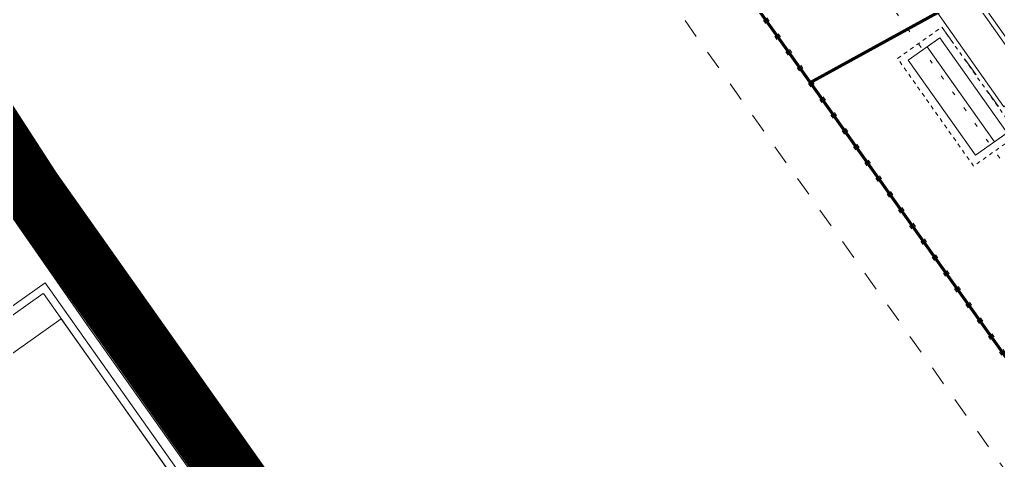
# Model space of a CAD drawing. Header units: centimetres. Extents: x 139057 to 200038, y 34824 to 80516.
# Drawn here: x 173960 to 174591, y 56038 to 56322 of the extents above; entities that cross this region are included whole.
import ezdxf

# ---------------------------------------------------------------- set-up
doc = ezdxf.new("R2010")
doc.units = ezdxf.units.CM
doc.header["$LTSCALE"] = 100
for name, pattern in [('HIDDEN', [0.5, 0.25, -0.25]), ('HIDDEN3', [0.25, 0.125, -0.125]), ('HIDDEN4', [0.125, 0.025, -0.1]), ('TRATTO-PUNTO', [1, 0.5, -0.25, 0, -0.25])]:
    doc.linetypes.add(name, pattern=pattern)
doc.layers.get('0').update_dxf_attribs({"lineweight": 0})
for name, color, linetype, lineweight in [('430_TAVOLATI_001-AM_0', 3, 'Continuous', 0), ('437_RIVESTIMENTI_001-AM_0', 13, 'Continuous', 0), ('441_SERRAMENTI_001-AM_0', 1, 'Continuous', 0), ('454_PROIEZIONI_001-AM_0', 61, 'Continuous', 0), ('461_LAYOUT_SCHEMATICO_001-AM_0', 11, 'Continuous', 0)]:
    doc.layers.add(name, color=color, linetype=linetype, lineweight=lineweight)
doc.layers.add('_s_09_Perimetro_proprietà', color=40, linetype='Continuous')
doc.layers.add('giunti ottone', color=7, linetype='Continuous', true_color=0xcbbc95)

# ---------------------------------------------------------------- blocks, each defined once
blk = doc.blocks.new('CHIOSCO NUOVO')
at = {"linetype": 'HIDDEN', "ltscale": 0.1}
blk.add_lwpolyline([(-20038.75, 1148.66), (-20038.75, 1183.66), (-19953.75, 1183.66), (-19953.75, 1148.66)], close=True, dxfattribs=at)
for points in [[(-20033.75, 1153.66), (-20033.75, 1178.66), (-19958.75, 1178.66), (-19958.75, 1153.66)], [(-20033.75, 1163.66), (-19958.75, 1163.66), (-19958.75, 1153.66), (-20033.75, 1153.66)]]:
    blk.add_lwpolyline(points, close=True)

msp = doc.modelspace()

# ---------------------------------------------------------------- linework, layer by layer
at = {"layer": '430_TAVOLATI_001-AM_0'}
msp.add_line((174019.21, 56137.7, 0), (174003.21, 56125.68, 0), dxfattribs=at)
at = {"layer": '430_TAVOLATI_001-AM_0', "elevation": 0}
for points in [[(174019.21, 56137.7), (173967.35, 56212.13), (173931.05, 56268.22)], [(173914.26, 56257.36), (173950.75, 56200.98), (174003.21, 56125.68)]]:
    msp.add_lwpolyline(points, dxfattribs=at)
at = {"layer": '437_RIVESTIMENTI_001-AM_0'}
for p, q in [((173976.43, 56152.53, 0), (173920.18, 56112.73, 0)), ((174301.42, 55692.81, 0), (173976.43, 56152.53, 0)), ((173975.17, 56145.51, 0), (173918.92, 56105.71, 0)), ((174294.45, 55694, 0), (173975.25, 56145.57, 0)), ((174027.75, 56143.81, 0), (174025.29, 56142.09, 0))]:
    msp.add_line(p, q, dxfattribs=at)
at = {"layer": '437_RIVESTIMENTI_001-AM_0', "elevation": 0}
for points in [[(174025.29, 56142.09), (173973.58, 56216.31), (173937.34, 56272.3)], [(174026.52, 56142.95), (173974.82, 56217.15), (173938.6, 56273.11)], [(174027.75, 56143.81), (173976.07, 56217.99), (173939.86, 56273.93)]]:
    msp.add_lwpolyline(points, dxfattribs=at)
at = {"layer": '441_SERRAMENTI_001-AM_0'}
for p, q in [((174027.75, 56143.81, 0), (174313.9, 55740.14, 0)), ((174292.48, 55717.63, 0), (174003.21, 56125.68, 0))]:
    msp.add_line(p, q, dxfattribs=at)
at = {"layer": '441_SERRAMENTI_001-AM_0', "elevation": 0}
msp.add_lwpolyline([(174023.91, 56140.24), (174023.8, 56140.39), (174011.56, 56131.72), (174014.45, 56127.64), (174026.69, 56136.31), (174025.77, 56137.62), (174027.28, 56138.69), (174028.37, 56137.14), (174028.56, 56137.27, 0.414214), (174028.58, 56137.41), (174028.38, 56137.7, -0.414214), (174028.39, 56137.77), (174030.73, 56139.43, 0.414214), (174030.76, 56139.56), (174030.41, 56140.05, 0.414214), (174030.27, 56140.08), (174028.43, 56138.78, -0.414214), (174028.36, 56138.79), (174026.69, 56141.16, -0.414214), (174026.7, 56141.22), (174028.54, 56142.53, 0.414214), (174028.56, 56142.67), (174028.21, 56143.15, 0.414214), (174028.07, 56143.18), (174025.73, 56141.52, -0.414214), (174025.66, 56141.53), (174025.46, 56141.81, 0.41791), (174025.32, 56141.84), (174025.14, 56141.71), (174026.23, 56140.17), (174024.72, 56139.1), (174023.8, 56140.39)], format="xyb", dxfattribs=at)
msp.add_lwpolyline([(174167.61, 55938.24), (174026.4, 56137.45), (174167.61, 55938.24), (174168.43, 55938.82), (174027.22, 56138.03), (174026.4, 56137.45)], dxfattribs=at)
at = {"layer": '454_PROIEZIONI_001-AM_0', "linetype": 'HIDDEN4'}
for p, q in [((174394.84, 56509.94, 53.7), (175066.98, 55565.22, 107.4)), ((174352.6, 56443.85, 53.7), (174979.05, 55564.14, 53.7)), ((174354.83, 56445.46, 53.7), (174981.29, 55565.73, 53.7))]:
    msp.add_line(p, q, dxfattribs=at)
at = {"layer": '454_PROIEZIONI_001-AM_0', "linetype": 'HIDDEN3', "lineweight": 5, "elevation": 0}
msp.add_lwpolyline([(175061.27, 55107.91), (174961.84, 55517.17), (174301.92, 56443.88), (174409.91, 56520.65), (175084.57, 55573.25), (175186.66, 55153.08)], close=True, dxfattribs=at)
at = {"layer": '461_LAYOUT_SCHEMATICO_001-AM_0', "elevation": 0}
msp.add_lwpolyline([(174594.66, 56265.87), (174614.26, 56279.73), (174571.54, 56340.15), (174551.94, 56326.3)], close=True, dxfattribs=at)
for points in [[(174572.26, 56344.33), (174664.63, 56213.69), (174640.13, 56196.37), (174686.32, 56131.05), (174710.81, 56148.37)], [(173890.81, 56061.32), (173986.8, 56129.24), (174281.32, 55712.87), (174185.4, 55645), (173890.81, 56061.32)]]:
    msp.add_lwpolyline(points, dxfattribs=at)
at = {"layer": '_s_09_Perimetro_proprietà', "linetype": 'TRATTO-PUNTO', "ltscale": 200, "const_width": 40, "elevation": 0}
msp.add_lwpolyline([(171320.68, 59806.74), (171456.4, 59870.49), (171864.17, 59002.94), (171728.1, 58939.27), (171788.21, 58811.31), (172198.67, 58941.16), (172605.76, 58819.78), (172733.28, 58493.73), (172737.72, 58495.74), (173005.74, 57898.63), (173294.68, 57318.43), (173617.55, 56752.55), (173967.35, 56212.13), (174308.48, 55729.64), (174679.11, 55232.35), (174678.87, 54009.54, -0.417695), (174578.7, 53910.15), (173420.2, 53910.22), (173420.22, 53137.55)], format="xyb", dxfattribs=at)
at = {"layer": 'giunti ottone', "linetype": 'Continuous', "lineweight": 18, "const_width": 2}
for points, elevation in [([(174469.8, 56281.58), (174979.14, 56561.39)], 2.11), ([(174353.51, 56444.88), (174980.3, 55564.7)], 0)]:
    msp.add_lwpolyline(points, dxfattribs=dict(at, elevation=elevation))

# ---------------------------------------------------------------- block references
at = {"layer": '461_LAYOUT_SCHEMATICO_001-AM_0', "extrusion": (0.001572, 0.005167, 0.999985), "rotation": 125.2395057029554}
msp.add_blockref('CHIOSCO NUOVO', (163979.35, 73275.14, 565.05), dxfattribs=at)

doc.saveas('drawing.dxf')
